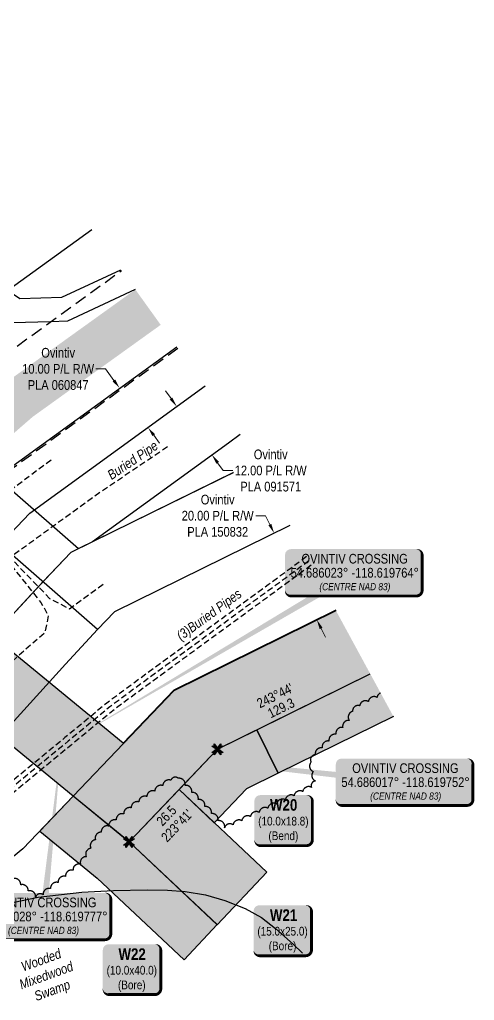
# Model space of a CAD drawing. Extents: x 391856 to 401992, y 6055951 to 6064954.
# Drawn here: x 401521 to 401992, y 6056588 to 6057603 of the extents above; entities that cross this region are included whole.
import ezdxf
from ezdxf.enums import TextEntityAlignment as Align

# ---------------------------------------------------------------- set-up
doc = ezdxf.new("R2010")
doc.units = 0
doc.header["$LTSCALE"] = 5
doc.header["$PDSIZE"] = 0.5
for name, pattern in [('0', [1, 1, 0]), ('foc-ACCESSROAD', [3.75, 2.5, -1.25]), ('UG_PIPE', [1.875, 1.25, -0.625])]:
    doc.linetypes.add(name, pattern=pattern)
doc.layers.get('Defpoints').update_dxf_attribs({"color": 9})
for name, color, linetype in [('AS-PIPE-UG', 44, 'UG_PIPE'), ('AS-PIPE-UG-T', 44, 'Continuous'), ('AS-ROADS', 254, 'Continuous'), ('C-RW', 13, 'Continuous'), ('F-AR', 190, 'foc-ACCESSROAD'), ('F-RW', 190, 'Continuous'), ('L-BD1', 253, 'Continuous'), ('L-MON', 1, 'Continuous'), ('P-PROPOSED', 10, 'Continuous'), ('P-PROPOSED-H', 21, 'Continuous'), ('P-TEMP-BLOCKS', 250, 'Continuous'), ('P-TEMP-BLUE', 146, 'Continuous'), ('T-BUSH', 110, '0'), ('WETLAND', 143, 'Continuous'), ('WETLAND-T', 146, 'Continuous')]:
    doc.layers.add(name, color=color, linetype=linetype)
doc.layers.add('F-RW-T', color=190, linetype='Continuous', lineweight=9)
doc.layers.add('P-TEMP-BLUE-H', color=7, linetype='Continuous', true_color=0x99e6ff)
doc.styles.add('80', font='ARIALN.TTF', dxfattribs={"height": 10})
doc.styles.add('80CG', font='ARIALN.TTF', dxfattribs={"height": 10})
doc.styles.add('80L', font='ARIALN.TTF', dxfattribs={"height": 10})
doc.styles.add('BOLD', font='ARIALNB.TTF')
doc.dimstyles.new('Compass 5 000', dxfattribs={"dimscale": 5, "dimtxt": 9, "dimasz": 2, "dimexe": 0.2, "dimexo": 0.0625, "dimgap": 0.5, "dimtad": 0, "dimtih": 1, "dimtoh": 1, "dimzin": 0, "dimdsep": 46, "dimtxsty": '80CG', "dimcen": 0.1, "dimse1": 1, "dimse2": 1, "dimclrd": 256, "dimclrt": 256, "dimaunit": 1, "dimadec": 4, "dimazin": 0, "dimtfac": 0.06, "dimtofl": 0, "dimtmove": 0, "dimatfit": 1, "dimfxl": 0.2, "dimtolj": 1, "dimtzin": 0, "dimlwd": -1, "dimarcsym": 0})

# ---------------------------------------------------------------- blocks, each defined once
blk = doc.blocks.new('*U64')
at = {"true_color": 0x99e6ff}
h = blk.add_hatch(color=141, dxfattribs=at)
edge = h.paths.add_edge_path()
edge.add_line((-24, -33.6), (24, -33.6))
edge.add_arc((24, -27.6), 6, 270, 360)
edge.add_line((30, -27.6), (30, 12.5))
edge.add_arc((24, 12.5), 6, 0, 90)
edge.add_line((24, 18.5), (-24, 18.5))
edge.add_arc((-24, 12.5), 6, 90, 180)
edge.add_line((-30, 12.5), (-30, -27.6))
edge.add_arc((-24, -27.6), 6, 180, 270)
at = {"color": 250, "flags": 128}
blk.add_lwpolyline([(-24, -33.6, 3, 3, 0), (24, -33.6, 3, 3, 0.414214), (30, -27.6, 3, 3, 0), (30, 12.5, 3, 0, 0.414214), (24, 18.5, 0, 0, 0), (-24, 18.5, 0, 0, 0.414214), (-30, 12.5, 0, 0, 0), (-30, -27.6, 0, 3, 0.414214)], format="xyseb", close=True, dxfattribs=at)
at = {"flags": 128}
blk.add_lwpolyline([(-18.2, 1.4, 0, 7.5, 0), (0, 0, 0, 0, 0)], format="xyseb", dxfattribs=at)
at = {"color": 250}
for tag, p, height, style in [('TEMP_AREA_W1_001', (-9.2, 2.2), 12, 'BOLD'), ('ENTER_TEXT_001', (-30.7, -12.9), 9, '80')]:
    blk.add_attdef(tag, p, '', height=height, dxfattribs=dict(at, style=style))
blk = doc.blocks.new('*U65')
at = {"true_color": 0x99e6ff}
h = blk.add_hatch(color=141, dxfattribs=at)
edge = h.paths.add_edge_path()
edge.add_line((-24, -33.8), (24, -33.8))
edge.add_arc((24, -27.8), 6, 270, 360)
edge.add_line((30, -27.8), (30, 12.5))
edge.add_arc((24, 12.5), 6, 0, 90)
edge.add_line((24, 18.5), (-24, 18.5))
edge.add_arc((-24, 12.5), 6, 90, 180)
edge.add_line((-30, 12.5), (-30, -27.8))
edge.add_arc((-24, -27.8), 6, 180, 270)
at = {"color": 250, "flags": 128}
blk.add_lwpolyline([(-24, -33.8, 3, 3, 0), (24, -33.8, 3, 3, 0.414214), (30, -27.8, 3, 3, 0), (30, 12.5, 3, 0, 0.414214), (24, 18.5, 0, 0, 0), (-24, 18.5, 0, 0, 0.414214), (-30, 12.5, 0, 0, 0), (-30, -27.8, 0, 3, 0.414214)], format="xyseb", close=True, dxfattribs=at)
at = {"flags": 128}
blk.add_lwpolyline([(-18.2, 1.4, 0, 7.5, 0), (0, 0, 0, 0, 0)], format="xyseb", dxfattribs=at)
at = {"color": 250}
for tag, p, height, style in [('TEMP_AREA_W1_001', (-9.2, 2.2), 12, 'BOLD'), ('ENTER_TEXT_001', (-30.7, -12.9), 9, '80')]:
    blk.add_attdef(tag, p, '', height=height, dxfattribs=dict(at, style=style))
blk = doc.blocks.new('*D216')
at = {"layer": 'Defpoints', "color": 0, "transparency": 16777216}
for p in [(401784.1, 6057071.8), (401731.1, 6057045.7), (401775.4, 6056956)]:
    blk.add_point(p, dxfattribs=at)
at = {"layer": 'F-RW-T', "transparency": 16777216}
for p, q in [((401775.2, 6057089.8), (401765.2, 6057089.8)), ((401779.7, 6057080.8), (401775.2, 6057089.8)), ((401832.8, 6056973.2), (401837.2, 6056964.2))]:
    blk.add_line(p, q, dxfattribs=at)
for points in [[(401781.2, 6057081.5), (401778.2, 6057080), (401784.1, 6057071.8)], [(401834.3, 6056973.9), (401831.3, 6056972.5), (401828.3, 6056982.2)]]:
    blk.add_solid(points, dxfattribs=at)
at = {"layer": 'F-RW-T', "transparency": 16777216, "insert": (401725.7, 6057089.8), "char_height": 10, "attachment_point": 5, "style": '80CG'}
blk.add_mtext('\\A1;Ovintiv\\P20.00 P/L R/W\\PPLA 150832', dxfattribs=at)
blk = doc.blocks.new('*D220')
at = {"layer": 'Defpoints', "color": 0, "transparency": 16777216}
for p in [(401719.8, 6057152.8), (401576.6, 6057125.5), (401613.1, 6057075.2)]:
    blk.add_point(p, dxfattribs=at)
at = {"layer": 'F-RW-T', "transparency": 16777216}
for p, q in [((401677.4, 6057211.1), (401671.5, 6057219.2)), ((401725.6, 6057144.7), (401731.5, 6057136.6)), ((401731.5, 6057136.6), (401741.5, 6057136.6))]:
    blk.add_line(p, q, dxfattribs=at)
for points in [[(401678.7, 6057212.1), (401676, 6057210.1), (401683.2, 6057203)], [(401727, 6057145.6), (401724.3, 6057143.7), (401719.8, 6057152.8)]]:
    blk.add_solid(points, dxfattribs=at)
at = {"layer": 'F-RW-T', "transparency": 16777216, "insert": (401780.6, 6057136.6), "char_height": 10, "attachment_point": 5, "style": '80CG', "bg_fill": 3, "box_fill_scale": 1.1, "bg_fill_color": 256, "bg_fill_true_color": 13158600, "bg_fill_transparency": 0}
blk.add_mtext('\\A1;Ovintiv\\P12.00 P/L R/W\\PPLA 091571', dxfattribs=at)
blk = doc.blocks.new('*D219')
at = {"layer": 'Defpoints', "color": 0, "transparency": 16777216}
for p in [(401624.2, 6057221.8), (401617.6, 6057217), (401646.9, 6057176.6)]:
    blk.add_point(p, dxfattribs=at)
at = {"layer": 'F-RW-T', "transparency": 16777216}
for p, q in [((401609.6, 6057241.8), (401599.6, 6057241.8)), ((401618.3, 6057229.9), (401609.6, 6057241.8)), ((401659.4, 6057173.2), (401665.3, 6057165.1))]:
    blk.add_line(p, q, dxfattribs=at)
for points in [[(401619.6, 6057230.9), (401616.9, 6057228.9), (401624.2, 6057221.8)], [(401660.7, 6057174.2), (401658, 6057172.3), (401653.5, 6057181.3)]]:
    blk.add_solid(points, dxfattribs=at)
at = {"layer": 'F-RW-T', "transparency": 16777216, "insert": (401560.5, 6057241.8), "char_height": 10, "attachment_point": 5, "style": '80CG'}
blk.add_mtext('\\A1;Ovintiv\\P10.00 P/L R/W\\PPLA 060847', dxfattribs=at)
blk = doc.blocks.new('TEMP')
h = blk.add_hatch(color=255)
h.dxf.hatch_style = 1
h.paths.add_polyline_path([(0, 0.25), (-0.67, 1.15), (-0.67, 0.67), (-1.15, 0.67), (-0.25, 0), (-1.15, -0.67), (-0.67, -0.67), (-0.67, -1.15), (0, -0.25), (0.67, -1.15), (0.67, -0.67), (1.15, -0.67), (0.25, 0), (1.15, 0.67), (0.67, 0.67), (0.67, 1.15)])
h.paths.add_polyline_path([(0.57, 0.85), (0.57, 0.57), (0.85, 0.57), (0.08, 0), (0.85, -0.57), (0.57, -0.57), (0.57, -0.85), (0, -0.08), (-0.57, -0.85), (-0.57, -0.57), (-0.85, -0.57), (-0.08, 0), (-0.85, 0.57), (-0.57, 0.57), (-0.57, 0.85), (0, 0.08)], flags=16)
h = blk.add_hatch(color=1)
h.dxf.hatch_style = 1
h.paths.add_polyline_path([(0, 0.08), (-0.57, 0.85), (-0.57, 0.57), (-0.85, 0.57), (-0.08, 0), (-0.85, -0.57), (-0.57, -0.57), (-0.57, -0.85), (0, -0.08), (0.57, -0.85), (0.57, -0.57), (0.85, -0.57), (0.08, 0), (0.85, 0.57), (0.57, 0.57), (0.57, 0.85)])
at = {"color": 1}
for p, q in [((-0.08, 0), (0.08, 0)), ((0, 0.08), (0, -0.08))]:
    blk.add_line(p, q, dxfattribs=at)
at = {"color": 255, "flags": 128}
blk.add_lwpolyline([(-0.25, 0), (-1.15, 0.67), (-0.67, 0.67), (-0.67, 1.15), (0, 0.25), (0.67, 1.15), (0.67, 0.67), (1.15, 0.67), (0.25, 0), (1.15, -0.67), (0.67, -0.67), (0.67, -1.15), (0, -0.25), (-0.67, -1.15), (-0.67, -0.67), (-1.15, -0.67)], close=True, dxfattribs=at)
at = {"color": 1, "flags": 128}
blk.add_lwpolyline([(-0.08, 0), (-0.85, 0.57), (-0.57, 0.57), (-0.57, 0.85), (0, 0.08), (0.57, 0.85), (0.57, 0.57), (0.85, 0.57), (0.08, 0), (0.85, -0.57), (0.57, -0.57), (0.57, -0.85), (0, -0.08), (-0.57, -0.85), (-0.57, -0.57), (-0.85, -0.57)], close=True, dxfattribs=at)
blk = doc.blocks.new('*U247')
h = blk.add_hatch(color=255)
edge = h.paths.add_edge_path()
edge.add_line((-66, -24), (64, -24))
edge.add_arc((64, -18), 6, 270, 360)
edge.add_line((70, -18), (70, 18.5))
edge.add_arc((64, 18.5), 6, 0, 90)
edge.add_line((64, 24.5), (-66, 24.5))
edge.add_arc((-66, 18.5), 6, 90, 180)
edge.add_line((-72, 18.5), (-72, -18))
edge.add_arc((-66, -18), 6, 180, 270)
at = {"color": 14, "flags": 128}
blk.add_lwpolyline([(19.4, 182.6, 0, 7.5, 0), (0, 0, 0, 0, 0)], format="xyseb", dxfattribs=at)
blk.add_lwpolyline([(-66, -24, 3, 3, 0), (64, -24, 3, 3, 0.414214), (70, -18, 3, 3, 0), (70, 18.5, 3, 0, 0.414214), (64, 24.5, 0, 0, 0), (-66, 24.5, 0, 0, 0.414214), (-72, 18.5, 0, 0, 0), (-72, -18, 0, 3, 0.414214)], format="xyseb", close=True, dxfattribs=at)
at = {"color": 14, "insert": (-36.8, -10.6), "char_height": 7.5, "attachment_point": 1, "style": '80L'}
blk.add_mtext_dynamic_manual_height_columns('\\pi0.40073;{\\fArial Narrow|b0|i1|c0|p34;(CENTRE NAD 83)}', width=73.075, gutter_width=45, heights=[0], dxfattribs=at)
at = {"color": 14, "style": '80'}
for p in [(-37, 9.6), (-64.1, -4.1)]:
    blk.add_attdef('ENTER_TEXT_001', p, '', height=10, dxfattribs=at)
blk = doc.blocks.new('*U248')
h = blk.add_hatch(color=255)
edge = h.paths.add_edge_path()
edge.add_line((-66, -24), (64, -24))
edge.add_arc((64, -18), 6, 270, 360)
edge.add_line((70, -18), (70, 18.5))
edge.add_arc((64, 18.5), 6, 0, 90)
edge.add_line((64, 24.5), (-66, 24.5))
edge.add_arc((-66, 18.5), 6, 90, 180)
edge.add_line((-72, 18.5), (-72, -18))
edge.add_arc((-66, -18), 6, 180, 270)
at = {"color": 14, "flags": 128}
blk.add_lwpolyline([(-66, -24, 3, 3, 0), (64, -24, 3, 3, 0.414214), (70, -18, 3, 3, 0), (70, 18.5, 3, 0, 0.414214), (64, 24.5, 0, 0, 0), (-66, 24.5, 0, 0, 0.414214), (-72, 18.5, 0, 0, 0), (-72, -18, 0, 3, 0.414214)], format="xyseb", close=True, dxfattribs=at)
blk.add_lwpolyline([(-299.1, -176.4, 0, 7.5, 0), (0, 0, 0, 0, 0)], format="xyseb", dxfattribs=at)
at = {"color": 14, "insert": (-36.8, -10.6), "char_height": 7.5, "attachment_point": 1, "style": '80L'}
blk.add_mtext_dynamic_manual_height_columns('\\pi0.40073;{\\fArial Narrow|b0|i1|c0|p34;(CENTRE NAD 83)}', width=73.075, gutter_width=45, heights=[0], dxfattribs=at)
at = {"color": 14, "style": '80'}
for p in [(-37, 9.6), (-64.1, -4.1)]:
    blk.add_attdef('ENTER_TEXT_001', p, '', height=10, dxfattribs=at)
blk = doc.blocks.new('*U249')
h = blk.add_hatch(color=255)
edge = h.paths.add_edge_path()
edge.add_line((-66, -24), (64, -24))
edge.add_arc((64, -18), 6, 270, 360)
edge.add_line((70, -18), (70, 18.5))
edge.add_arc((64, 18.5), 6, 0, 90)
edge.add_line((64, 24.5), (-66, 24.5))
edge.add_arc((-66, 18.5), 6, 90, 180)
edge.add_line((-72, 18.5), (-72, -18))
edge.add_arc((-66, -18), 6, 180, 270)
at = {"color": 14, "flags": 128}
blk.add_lwpolyline([(-347.7, 37.2, 0, 7.5, 0), (0, 0, 0, 0, 0)], format="xyseb", dxfattribs=at)
blk.add_lwpolyline([(-66, -24, 3, 3, 0), (64, -24, 3, 3, 0.414214), (70, -18, 3, 3, 0), (70, 18.5, 3, 0, 0.414214), (64, 24.5, 0, 0, 0), (-66, 24.5, 0, 0, 0.414214), (-72, 18.5, 0, 0, 0), (-72, -18, 0, 3, 0.414214)], format="xyseb", close=True, dxfattribs=at)
at = {"color": 14, "insert": (-36.8, -10.6), "char_height": 7.5, "attachment_point": 1, "style": '80L'}
blk.add_mtext_dynamic_manual_height_columns('\\pi0.40073;{\\fArial Narrow|b0|i1|c0|p34;(CENTRE NAD 83)}', width=73.075, gutter_width=45, heights=[0], dxfattribs=at)
at = {"color": 14, "style": '80'}
for p in [(-37, 9.6), (-64.1, -4.1)]:
    blk.add_attdef('ENTER_TEXT_001', p, '', height=10, dxfattribs=at)

msp = doc.modelspace()

# ---------------------------------------------------------------- hatches: boundary and pattern name
at = {"layer": 'P-PROPOSED-H'}
h = msp.add_hatch(color=256, dxfattribs=at)
h.dxf.hatch_style = 1
h.paths.add_polyline_path([(401883.724, 6056926.109), (401847.894, 6056992.062), (401680.435, 6056909.43), (401627.73, 6056854.272), (401134.22, 6057259.594), (401086.619, 6057201.636), (401633.892, 6056752.158), (401725.506, 6056848.036)])
at = {"layer": 'P-TEMP-BLUE-H'}
h = msp.add_hatch(color=256, dxfattribs=at)
h.dxf.hatch_style = 1
h.paths.add_polyline_path([(401907.611, 6056882.14), (401883.724, 6056926.109), (401766.129, 6056868.082), (401788.252, 6056823.243)])
h = msp.add_hatch(color=256, dxfattribs=at)
h.dxf.hatch_style = 1
h.paths.add_polyline_path([(401685.858, 6056806.543), (401725.506, 6056848.036), (401766.129, 6056868.082), (401788.252, 6056823.243), (401755.553, 6056807.107), (401722.008, 6056772.001)])
h = msp.add_hatch(color=256, dxfattribs=at)
h.dxf.hatch_style = 1
h.paths.add_polyline_path([(401776.595, 6056721.048), (401725.258, 6056666.372), (401633.892, 6056752.158), (401685.707, 6056806.386)])
h = msp.add_hatch(color=256, dxfattribs=at)
h.dxf.hatch_style = 1
h.paths.add_polyline_path([(401541.421, 6056763.403), (401600.876, 6056714.573), (401690.828, 6056630.114), (401725.053, 6056666.565), (401633.892, 6056752.158), (401576.061, 6056799.655)])

# ---------------------------------------------------------------- linework, layer by layer
at = {"layer": 'AS-PIPE-UG', "flags": 128}
for points in [[(401081.251, 6057482.532), (401138.197, 6057434.656), (401248.815, 6057318.521), (401282.328, 6057285.329), (401335.399, 6057227.276), (401394.436, 6057166.458), (401551.662, 6057004.245), (401572.11, 6056993.581), (401607.489, 6057019.146)], [(401070.124, 6057469.98), (401110.627, 6057429.679), (401171.545, 6057369.746), (401235.08, 6057307.682), (401294.028, 6057238.941), (401294.028, 6057238.966), (401373.428, 6057156.004), (401373.558, 6057156.024), (401485.252, 6057070.225), (401515.718, 6057033.701), (401542.689, 6056999.953), (401550.322, 6056986.358), (401546.64, 6056968.681), (401517.769, 6056943.291), (401471.381, 6056903.801), (401414.284, 6056860.694), (401348.234, 6056844.028), (401289.846, 6056814.707)], [(401201.422, 6057400.338), (401214.117, 6057280.512), (401218.038, 6057268.577), (401223.47, 6057252.481), (401233.214, 6057232.393), (401260.215, 6057201.161), (401325.985, 6057139.132), (401341.751, 6057123.781), (401371.368, 6057082.91), (401402.049, 6057041.414), (401412.248, 6057040.399), (401416.93, 6057044.876), (401427.559, 6057053.889), (401473.822, 6057090.383), (401513.578, 6057118.229), (401553.608, 6057148.051)], [(401165.731, 6056767.251), (401269.278, 6056862.26), (401327.18, 6056911.784), (401399.468, 6056965.925), (401419.766, 6056980.696), (401472.622, 6057019.281), (401603.812, 6057114.278), (401675.84, 6057162.901)], [(401817.789, 6057047.478), (401778.105, 6057018.33), (401669.123, 6056938.81), (401610.81, 6056895.913), (401567.548, 6056860.184), (401496.161, 6056801.126), (401413.134, 6056728.894)], [(401820.198, 6057043.043), (401781.058, 6057014.296), (401672.078, 6056934.776), (401613.886, 6056891.969), (401570.732, 6056856.329), (401499.396, 6056797.313), (401416.416, 6056725.121)], [(401822.607, 6057038.609), (401784.012, 6057010.261), (401675.033, 6056930.743), (401616.962, 6056888.024), (401573.916, 6056852.474), (401502.631, 6056793.5), (401419.697, 6056721.349)]]:
    msp.add_lwpolyline(points, dxfattribs=at)
at = {"layer": 'AS-ROADS', "const_width": 45, "flags": 128}
for points in [[(401520.215, 6057209.969), (401497.263, 6057210.673), (401451.192, 6057247.255), (401124.692, 6057531.536)], [(401520.215, 6057209.944), (401653.563, 6057305.679)], [(401520.215, 6057209.944), (401372.368, 6057081.6), (401285.369, 6056988.989), (401216.083, 6056908.723), (401124.548, 6056798.468)]]:
    msp.add_lwpolyline(points, dxfattribs=at)
at = {"layer": 'C-RW', "flags": 128}
for points in [[(401185.911, 6057600.596), (401505.774, 6057321.232), (401595.235, 6057386.109)], [(401180.409, 6057407.031), (401497.247, 6057129.524), (401497.966, 6057130.277), (401683.296, 6057264.68)]]:
    msp.add_lwpolyline(points, dxfattribs=at)
at = {"layer": 'C-RW'}
for points in [[(401086.406, 6057488.346), (401581.675, 6057055.786), (401764.412, 6057145.731)], [(401800.244, 6057079.774), (401618.761, 6056990.447), (401601.331, 6056972.233), (401053.237, 6057450.93)], [(401764.412, 6057145.731), (401573.742, 6057051.881), (401546.673, 6057023.593), (401512.699, 6056986.774), (401418.752, 6056883.612), (401279.716, 6056854.218), (401189.874, 6056748.951)], [(401800.244, 6057079.774), (401618.761, 6056990.447), (401601.331, 6056972.233), (401567.986, 6056936.094), (401457.922, 6056815.235), (401320.197, 6056786.118), (401249.745, 6056703.57)]]:
    msp.add_lwpolyline(points, dxfattribs=at)
at = {"layer": 'F-AR', "flags": 128}
for points in [[(401149.272, 6057559.265), (401500.635, 6057252.984), (401626.072, 6057343.587)], [(401684.477, 6057263.052), (401494.802, 6057125.377), (401463.606, 6057092.516), (401407.213, 6057142.08), (401390.792, 6057156.505), (401243.828, 6057285.631), (401186.606, 6057335.908), (401054.316, 6057452.147)]]:
    msp.add_lwpolyline(points, dxfattribs=at)
at = {"layer": 'F-RW'}
for p, q in [((401800.316, 6057079.64), (401618.761, 6056990.447)), ((401618.761, 6056990.447), (401601.331, 6056972.233)), ((401601.331, 6056972.233), (401568.139, 6056936.111))]:
    msp.add_line(p, q, dxfattribs=at)
for points in [[(401188.369, 6057603.369), (401494.089, 6057332.359), (401510.03, 6057321.786), (401520.656, 6057314.733), (401564.353, 6057315.941), (401625.493, 6057344.386)], [(401640.291, 6057323.98), (401570.258, 6057291.097), (401552.73, 6057290.611), (401513.431, 6057289.524), (401478.81, 6057312.495), (401171.785, 6057584.661)], [(401180.548, 6057407.056), (401204.268, 6057232.633), (401385.413, 6057012.418), (401417.436, 6056973.488), (401530.998, 6057092.468), (401712.65, 6057224.203)], [(401237.953, 6057355.987), (401251.899, 6057253.435), (401420.215, 6057048.817), (401497.966, 6057130.277), (401683.296, 6057264.68)], [(401848.193, 6056991.513), (401680.157, 6056908.596), (401524.025, 6056745.198), (401365.889, 6056615.534)]]:
    msp.add_lwpolyline(points, dxfattribs=at)
at = {"layer": 'F-RW', "flags": 128}
msp.add_lwpolyline([(401749.045, 6057174.017), (401736.756, 6057165.097), (401596.055, 6057062.864), (401573.742, 6057051.881), (401544.822, 6057021.587), (401507.816, 6056981.411), (401418.752, 6056883.612), (401279.716, 6056854.218), (401189.874, 6056748.951)], dxfattribs=at)
at = {"layer": 'P-PROPOSED', "flags": 128}
msp.add_lwpolyline([(401847.894, 6056992.062), (401680.435, 6056909.43), (401627.73, 6056854.272), (401134.22, 6057259.594), (401086.619, 6057201.636), (401633.892, 6056752.158), (401725.506, 6056848.036), (401883.724, 6056926.109)], dxfattribs=at)
at = {"layer": 'P-TEMP-BLUE', "flags": 128}
msp.add_lwpolyline([(401907.611, 6056882.14), (401788.252, 6056823.243), (401766.129, 6056868.082), (401883.724, 6056926.109)], dxfattribs=at)
for points in [[(401685.858, 6056806.543), (401725.506, 6056848.036), (401725.506, 6056848.036), (401766.129, 6056868.082), (401788.252, 6056823.243), (401755.553, 6056807.107), (401722.008, 6056772.001)], [(401776.595, 6056721.048), (401725.258, 6056666.372), (401633.892, 6056752.158), (401685.707, 6056806.386)], [(401541.421, 6056763.403), (401600.876, 6056714.573), (401690.828, 6056630.114), (401725.053, 6056666.565), (401633.892, 6056752.158), (401576.061, 6056799.655)]]:
    msp.add_lwpolyline(points, close=True, dxfattribs=at)
at = {"layer": 'T-BUSH', "flags": 128}
msp.add_lwpolyline([(401894.423, 6056906.414, 0.25894802), (401890.729, 6056901.782, 0.52056705), (401881.7, 6056897.483, 0.52056705), (401872.672, 6056893.183, 0.52056705), (401865.342, 6056887.348, 0.52056705), (401861.971, 6056877.933, 0.52056705), (401855.216, 6056870.673, 0.52056705), (401848.112, 6056863.634, 0.52056705), (401841.009, 6056856.595, 0.52056705), (401833.906, 6056849.557, 0.52056705), (401826.802, 6056842.518, 0.52056705), (401822.361, 6056834.722, 0.52056705), (401824.698, 6056824.999, 0.52056705), (401827.036, 6056815.276, 0.52056705), (401822.833, 6056808.67, 0.52056705), (401813.809, 6056804.36, 0.52056705), (401804.785, 6056800.051, 0.52056705), (401795.761, 6056795.741, 0.52056705), (401786.738, 6056791.431, 0.52056705), (401777.714, 6056787.122, 0.52056705), (401768.69, 6056782.812, 0.52056705), (401759.666, 6056778.503, 0.52056705), (401750.643, 6056774.193, 0.52056705), (401741.619, 6056769.884, 0.52056705), (401732.843, 6056766.883, 0.52056705), (401726.015, 6056774.189, 0.52056705), (401719.187, 6056781.495, 0.52056705), (401712.359, 6056788.801, 0.52056705), (401705.53, 6056796.107, 0.52056705), (401698.702, 6056803.413, 0.52056705), (401691.874, 6056810.719, 0.52056705), (401685.046, 6056818.025, 0.52056705), (401677.174, 6056816.049, 0.52056705), (401668.892, 6056810.444, 0.52056705), (401660.611, 6056804.838, 0.52056705), (401652.33, 6056799.233, 0.52056705), (401644.048, 6056793.628, 0.52056705), (401636.147, 6056787.512, 0.52056705), (401628.39, 6056781.2, 0.52056705), (401620.634, 6056774.888, 0.52056705), (401612.877, 6056768.576, 0.52056705), (401605.121, 6056762.265, 0.52056705), (401599.129, 6056754.497, 0.52056705), (401594.405, 6056745.683, 0.52056705), (401589.681, 6056736.869, 0.52056705), (401583.638, 6056729.143, 0.52056705), (401575.891, 6056722.818, 0.52056705), (401568.145, 6056716.494, 0.52056705), (401560.399, 6056710.17, 0.52056705), (401552.653, 6056703.845, 0.52056705), (401544.907, 6056697.521, 0.52056705), (401537.164, 6056695.109, 0.52056705), (401529.43, 6056701.447, 0.52056705), (401521.695, 6056707.786, 0.52056705), (401513.961, 6056714.124, 0.52056705), (401506.226, 6056720.462, 0.52056705), (401498.328, 6056720.685, 0.52056705), (401490.266, 6056714.769, 0.52056705), (401482.203, 6056708.853, 0.52056705), (401474.141, 6056702.937, 0.52056705), (401466.079, 6056697.021, 0.52056705), (401458.016, 6056691.105, 0.52056705), (401449.954, 6056685.189, 0.52056705), (401441.892, 6056679.273, 0.52056705), (401433.83, 6056673.357, 0.52056705), (401425.767, 6056667.441, 0.52056705), (401417.705, 6056661.524, 0.52056705), (401410.03, 6056655.118, 0.52056705), (401402.417, 6056648.635, 0.52056705), (401394.803, 6056642.151, 0.52056705), (401387.19, 6056635.668, 0.52056705), (401379.577, 6056629.184, 0.52056705), (401371.963, 6056622.701, 0.49453694), (401364.323, 6056616.722)], format="xyb", dxfattribs=at)
at = {"layer": 'WETLAND', "flags": 128}
msp.add_lwpolyline([(401371.025, 6056612.686), (401374.367, 6056619.517), (401381.606, 6056629.057), (401392.176, 6056639.283), (401412.122, 6056654.807), (401422.933, 6056661.557), (401434.779, 6056667.167), (401448.858, 6056672.364), (401471.013, 6056679.325), (401498.053, 6056686.331), (401539.633, 6056694.859), (401584.914, 6056700.072), (401617.751, 6056702.056), (401652.693, 6056702.657), (401673.801, 6056702.34), (401692.015, 6056700.959), (401713.013, 6056697.456), (401733.037, 6056691.599), (401754.2, 6056683.158), (401771.109, 6056673.856), (401785.591, 6056662.427), (401803.982, 6056646.264), (401813.351, 6056637.167)], dxfattribs=at)

# ---------------------------------------------------------------- block references
ref = msp.add_blockref('*U248', (401867.43, 6057030.763))
ref.add_attrib('ENTER_TEXT_001', '54.686023%%D -118.619764%%D', (401801.24, 6057025.828), dxfattribs={"color": 14, "height": 10, "style": '80'})
ref.add_attrib('ENTER_TEXT_001', 'OVINTIV CROSSING', (401812.43, 6057040.35), dxfattribs={"color": 14, "height": 10, "style": '80'})
ref = msp.add_blockref('*U247', (401544.99, 6056674.961))
ref.add_attrib('ENTER_TEXT_001', '54.686028%%D -118.619777%%D', (401478.799, 6056670.026), dxfattribs={"color": 14, "height": 10, "style": '80'})
ref.add_attrib('ENTER_TEXT_001', 'OVINTIV CROSSING', (401489.99, 6056684.549), dxfattribs={"color": 14, "height": 10, "style": '80'})
ref = msp.add_blockref('*U249', (401920.019, 6056813.981))
ref.add_attrib('ENTER_TEXT_001', '54.686017%%D -118.619752%%D', (401853.828, 6056809.046), dxfattribs={"color": 14, "height": 10, "style": '80'})
ref.add_attrib('ENTER_TEXT_001', 'OVINTIV CROSSING', (401865.019, 6056823.568), dxfattribs={"color": 14, "height": 10, "style": '80'})
at = {"layer": 'L-MON', "xscale": 5.000000000000034, "yscale": 5.000000000000034, "zscale": 5.000000000000034}
for p in [(401725.506, 6056848.036), (401633.892, 6056752.158)]:
    msp.add_blockref('TEMP', p, dxfattribs=at)
at = {"layer": 'P-TEMP-BLOCKS'}
ref = msp.add_blockref('*U65', (401793.709, 6056782.15), dxfattribs=dict(at, xscale=0.9999926271494416, yscale=0.9999926271494416, zscale=0.9999926271494416))
ref.add_attrib('TEMP_AREA_W1_001', 'W20', (401779.892, 6056784.497), dxfattribs={"layer": '0', "color": 250, "height": 11.9999, "style": 'BOLD'})
ref.add_attrib('ENTER_TEXT_001', '(10.0x18.8)', (401767.636, 6056769.22), dxfattribs={"layer": '0', "color": 250, "height": 8.99993, "style": '80'})
ref.add_attrib('ENTER_TEXT_002', '(Bend)', (401778.244, 6056754.066), dxfattribs={"layer": '0', "color": 250, "height": 8.9999, "style": '80'})
ref = msp.add_blockref('*U65', (401792.846, 6056668.187), dxfattribs=dict(at, xscale=0.9999926271494416, yscale=0.9999926271494416, zscale=0.9999926271494416))
ref.add_attrib('TEMP_AREA_W1_001', 'W21', (401779.81, 6056670.431), dxfattribs={"layer": '0', "color": 250, "height": 11.9999, "style": 'BOLD'})
ref.add_attrib('ENTER_TEXT_001', '(15.0x25.0)', (401766.773, 6056655.256), dxfattribs={"layer": '0', "color": 250, "height": 8.99993, "style": '80'})
ref.add_attrib('ENTER_TEXT_002', '(Bore)', (401778.532, 6056640.103), dxfattribs={"layer": '0', "color": 250, "height": 8.9999, "style": '80'})
ref = msp.add_blockref('*U64', (401636.749, 6056627.792), dxfattribs=dict(at, xscale=0.9999926271494416, yscale=0.9999926271494416, zscale=0.9999926271494416))
ref.add_attrib('TEMP_AREA_W1_001', 'W22', (401622.94, 6056630.036), dxfattribs={"layer": '0', "color": 250, "height": 11.9999, "style": 'BOLD'})
ref.add_attrib('ENTER_TEXT_001', '(10.0x40.0)', (401610.676, 6056614.862), dxfattribs={"layer": '0', "color": 250, "height": 8.99993, "style": '80'})
ref.add_attrib('ENTER_TEXT_002', '(Bore)', (401622.436, 6056599.708), dxfattribs={"layer": '0', "color": 250, "height": 8.9999, "style": '80'})

# ---------------------------------------------------------------- texts
at = {"layer": 'AS-PIPE-UG-T', "char_height": 10, "attachment_point": 1, "style": '80L'}
for s, insert, rotation in [('\\pi17.71229;{\\fArial Narrow|b0|i1|c0|p34;Buried Pipe}', (401595.573, 6057125.044), 34.022083), ('\\pi7.95444;{\\fArial Narrow|b0|i1|c0|p34;(3)Buried Pipes}', (401675.358, 6056963.527), 36.117022)]:
    msp.add_mtext_dynamic_manual_height_columns(s, width=93.86932, gutter_width=50, heights=[0], dxfattribs=dict(at, insert=insert, rotation=rotation))
at = {"layer": 'L-BD1', "style": '80L'}
for s, rotation, p in [("243°44'", 26.2639, (401785.017, 6056903.629)), ('129.3', 26.2639, (401791.323, 6056890.85)), ('26.5', 46.3028, (401672.589, 6056779.454)), ("223°41'", 46.3028, (401683.434, 6056769.091))]:
    msp.add_text(s, height=10, rotation=rotation, dxfattribs=at).set_placement(p, align=Align.MIDDLE)
at = {"layer": 'WETLAND-T', "insert": (401513.166, 6056624.499), "char_height": 10, "attachment_point": 1, "rotation": 20, "style": '80L'}
msp.add_mtext_dynamic_manual_height_columns('\\pi8.40266;{\\fArial Narrow|b0|i1|c0|p34;Wooded \\P\\pi0.30239;Mixedwood \\P\\pi10.68779;Swamp}', width=58.51746, gutter_width=50, heights=[0], dxfattribs=at)

# ---------------------------------------------------------------- dimensions: what is measured, and where the dimension line sits
at = {"layer": 'F-RW-T'}
dim = msp.add_linear_dim(base=(401784.082, 6057071.82), p1=(401775.368, 6056956.023), p2=(401731.113, 6057045.672), angle=116.273127, text='Ovintiv\\P20.00 P/L R/W\\PPLA 150832', dimstyle='Compass 5 000', dxfattribs=at)
dim.commit()
dim.dimension.update_dxf_attribs({"geometry": '*D216', "text_midpoint": (401725.685, 6057089.769), "dimtype": 161})

# ---------------------------------------------------------------- next in the draw order: dimensions: what is measured, and where the dimension line sits
dim = msp.add_linear_dim(base=(401719.77, 6057152.754), p1=(401576.566, 6057125.515), p2=(401613.093, 6057075.243), angle=306.001658, text='Ovintiv\\P12.00 P/L R/W\\PPLA 091571', dimstyle='Compass 5 000', override={"dimtfill": 1}, dxfattribs=at)
dim.commit()
dim.dimension.update_dxf_attribs({"geometry": '*D220', "text_midpoint": (401780.621, 6057136.557), "dimtype": 161})

# ---------------------------------------------------------------- next in the draw order: dimensions: what is measured, and where the dimension line sits
dim = msp.add_linear_dim(base=(401624.153, 6057221.793), p1=(401646.942, 6057176.552), p2=(401617.571, 6057217.016), angle=125.973847, text='Ovintiv\\P10.00 P/L R/W\\PPLA 060847', dimstyle='Compass 5 000', dxfattribs=at)
dim.commit()
dim.dimension.update_dxf_attribs({"geometry": '*D219', "text_midpoint": (401560.526, 6057241.83), "dimtype": 161})

doc.saveas('drawing.dxf')
